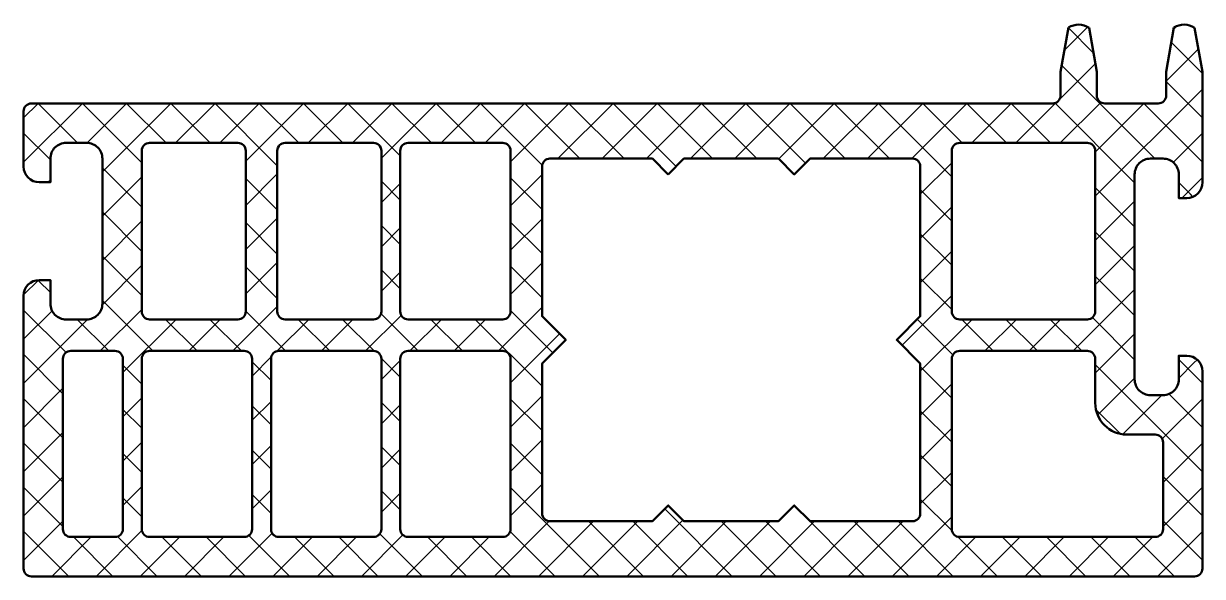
# Model space of a CAD drawing. Extents: x -79.5 to -4.7, y -30 to 5.1.
import ezdxf

# ---------------------------------------------------------------- set-up
doc = ezdxf.new("R2010")
doc.units = 0
for name, color, linetype, lineweight in [('0S-EPDM contour', 22, 'Continuous', 50), ('0S-EPDM hatch', 25, 'Continuous', 25), ('0S-Plastic contour', 254, 'Continuous', 50)]:
    doc.layers.add(name, color=color, linetype=linetype, lineweight=lineweight)

# ---------------------------------------------------------------- blocks, each defined once
blk = doc.blocks.new('246764__A14627B9_02B2_4048_A161_9BA6B790FBB2_')
at = {"layer": '0S-EPDM hatch'}
h = blk.add_hatch(dxfattribs=at)
h.set_pattern_fill('ANSI37', color=256, scale=0.625, angle=90, style=0)
edge = h.paths.add_edge_path()
edge.add_line((-77.2, 0), (-23.6, 0))
edge.add_line((-23.6, 0), (-14.2, 0))
edge.add_arc((-14.2, 0.5), 0.5, 269.9731, 360.0269)
edge.add_line((-13.7, 0.5), (-13.7, 2))
edge.add_line((-13.7, 2), (-13.204, 4.811))
edge.add_ellipse((-12.554, 3.787), major_axis=(-1.213, 0), ratio=1, start_angle=237.09834, end_angle=302.42207, ccw=False)
edge.add_line((-11.896, 4.805), (-11.4, 2))
edge.add_line((-11.4, 2), (-11.4, 0.5))
edge.add_arc((-10.901, 0.5), 0.5, 179.97193, 270.02807)
edge.add_line((-10.9, 0), (-7.501, 0))
edge.add_arc((-7.5, 0.5), 0.5, 269.97193, 360.02807)
edge.add_line((-7.001, 0.5), (-7.001, 2))
edge.add_line((-7.001, 2), (-6.504, 4.811))
edge.add_ellipse((-5.854, 3.787), major_axis=(-1.213, 0), ratio=1, start_angle=237.09887, end_angle=302.42155, ccw=False)
edge.add_line((-5.196, 4.805), (-4.7, 2))
edge.add_line((-4.7, 2), (-4.7, -5.001))
edge.add_ellipse((-5.7, -5.001), major_axis=(-0.999, 0), ratio=1, start_angle=90.02885, end_angle=179.97115, ccw=False)
edge.add_line((-5.699, -6), (-6.2, -6))
edge.add_line((-6.2, -6), (-6.2, -4.5))
edge.add_arc((-7.2, -4.499), 0.999, 359.97052, 450.02948)
edge.add_line((-7.2, -3.5), (-8.001, -3.5))
edge.add_arc((-8.001, -4.499), 0.999, 89.9705, 180.0295)
edge.add_line((-9.001, -4.5), (-9.001, -17.5))
edge.add_arc((-8.001, -17.501), 0.999, 179.97114, 270.02886)
edge.add_line((-8.001, -18.5), (-7.2, -18.5))
edge.add_arc((-7.2, -17.501), 0.999, 269.97115, 360.02885)
edge.add_line((-6.2, -17.5), (-6.2, -16))
edge.add_line((-6.2, -16), (-5.699, -16))
edge.add_ellipse((-5.7, -16.999), major_axis=(-0.999, 0), ratio=1, start_angle=180.02948, end_angle=269.97052, ccw=False)
edge.add_line((-4.7, -16.999), (-4.7, -29.5))
edge.add_ellipse((-5.2, -29.5), major_axis=(-0.5, 0), ratio=1, start_angle=90.02705, end_angle=179.97295, ccw=False)
edge.add_line((-5.2, -30), (-79.001, -30))
edge.add_ellipse((-79.001, -29.5), major_axis=(-0.5, 0), ratio=1, start_angle=0.02997, end_angle=89.97003, ccw=False)
edge.add_line((-79.5, -29.501), (-79.5, -12.199))
edge.add_ellipse((-78.501, -12.199), major_axis=(-0.999, 0), ratio=1, start_angle=270.03028, end_angle=359.96972, ccw=False)
edge.add_line((-78.502, -11.2), (-77.8, -11.2))
edge.add_line((-77.8, -11.2), (-77.8, -12.7))
edge.add_arc((-76.801, -12.701), 0.999, 179.97098, 270.02902)
edge.add_line((-76.8, -13.7), (-75.5, -13.7))
edge.add_arc((-75.5, -12.701), 0.999, 269.97099, 360.02901)
edge.add_line((-74.5, -12.7), (-74.5, -3.5))
edge.add_arc((-75.5, -3.499), 0.999, 359.97052, 450.02948)
edge.add_line((-75.5, -2.5), (-76.8, -2.5))
edge.add_arc((-76.801, -3.499), 0.999, 89.9705, 180.0295)
edge.add_line((-77.8, -3.5), (-77.8, -5))
edge.add_line((-77.8, -5), (-78.502, -5))
edge.add_ellipse((-78.501, -4.001), major_axis=(-0.999, 0), ratio=1, start_angle=0.03013, end_angle=89.96987, ccw=False)
edge.add_line((-79.5, -4.001), (-79.5, -0.5))
edge.add_ellipse((-79, -0.5), major_axis=(-0.5, 0), ratio=1, start_angle=270, end_angle=360, ccw=False)
edge.add_line((-79, 0), (-77.2, 0))
edge = h.paths.add_edge_path()
edge.add_line((-72, -2.999), (-72, -13.201))
edge.add_arc((-71.501, -13.2), 0.5, 180.02993, 269.97007)
edge.add_line((-71.501, -13.7), (-65.9, -13.7))
edge.add_arc((-65.9, -13.2), 0.5, 270, 360)
edge.add_line((-65.4, -13.2), (-65.4, -3))
edge.add_arc((-65.9, -3), 0.5, 0, 90)
edge.add_line((-65.9, -2.5), (-71.501, -2.5))
edge.add_arc((-71.501, -3), 0.5, 90.03054, 179.96946)
edge = h.paths.add_edge_path()
edge.add_line((-63.4, -3), (-63.4, -13.2))
edge.add_arc((-62.9, -13.2), 0.5, 180, 270)
edge.add_line((-62.9, -13.7), (-57.3, -13.7))
edge.add_arc((-57.3, -13.2), 0.5, 270, 360)
edge.add_line((-56.8, -13.2), (-56.8, -3))
edge.add_arc((-57.3, -3), 0.5, 0, 90)
edge.add_line((-57.3, -2.5), (-62.9, -2.5))
edge.add_arc((-62.9, -3), 0.5, 90, 180)
edge = h.paths.add_edge_path()
edge.add_arc((-55.1, -3), 0.5, 90, 180)
edge.add_line((-55.6, -3), (-55.6, -13.2))
edge.add_arc((-55.1, -13.2), 0.5, 180, 270)
edge.add_line((-55.1, -13.7), (-49.1, -13.7))
edge.add_arc((-49.1, -13.2), 0.5, 270.02702, 359.97298)
edge.add_line((-48.6, -13.2), (-48.6, -3))
edge.add_arc((-49.1, -3), 0.5, 0.02763, 89.97237)
edge.add_line((-49.1, -2.5), (-55.1, -2.5))
edge = h.paths.add_edge_path()
edge.add_line((-38.6, -4.5), (-39.6, -3.5))
edge.add_line((-39.6, -3.5), (-46.1, -3.5))
edge.add_arc((-46.101, -4), 0.5, 89.96946, 179.96946)
edge.add_line((-46.6, -3.999), (-46.6, -13.5))
edge.add_line((-46.6, -13.5), (-45.1, -15))
edge.add_line((-45.1, -15), (-46.6, -16.5))
edge.add_line((-46.6, -16.5), (-46.6, -26.001))
edge.add_arc((-46.101, -26), 0.5, 180.02997, 270.02997)
edge.add_line((-46.1, -26.5), (-39.6, -26.5))
edge.add_line((-39.6, -26.5), (-38.6, -25.5))
edge.add_line((-38.6, -25.5), (-37.6, -26.5))
edge.add_line((-37.6, -26.5), (-31.6, -26.5))
edge.add_line((-31.6, -26.5), (-30.6, -25.5))
edge.add_line((-30.6, -25.5), (-29.6, -26.5))
edge.add_line((-29.6, -26.5), (-23.1, -26.5))
edge.add_arc((-23.1, -26), 0.5, 269.97295, 359.97295)
edge.add_line((-22.6, -26), (-22.6, -16.5))
edge.add_line((-22.6, -16.5), (-24.1, -15))
edge.add_line((-24.1, -15), (-22.6, -13.5))
edge.add_line((-22.6, -13.5), (-22.6, -4))
edge.add_arc((-23.1, -4), 0.5, 0.02763, 90.02763)
edge.add_line((-23.1, -3.5), (-29.6, -3.5))
edge.add_line((-29.6, -3.5), (-30.6, -4.5))
edge.add_line((-30.6, -4.5), (-31.6, -3.5))
edge.add_line((-31.6, -3.5), (-37.6, -3.5))
edge.add_line((-37.6, -3.5), (-38.6, -4.5))
edge = h.paths.add_edge_path()
edge.add_arc((-20.101, -3), 0.5, 90.03054, 179.96946)
edge.add_line((-20.6, -2.999), (-20.6, -13.2))
edge.add_arc((-20.101, -13.2), 0.5, 180.02935, 269.97065)
edge.add_line((-20.101, -13.7), (-12, -13.7))
edge.add_arc((-12, -13.2), 0.5, 270.0274, 359.9726)
edge.add_line((-11.501, -13.2), (-11.501, -3))
edge.add_arc((-12, -3), 0.5, 0.02858, 89.97142)
edge.add_line((-12, -2.5), (-20.101, -2.5))
edge = h.paths.add_edge_path()
edge.add_arc((-20.101, -16.2), 0.5, 90.03345, 179.96655)
edge.add_line((-20.6, -16.199), (-20.6, -27.001))
edge.add_arc((-20.101, -27), 0.5, 180.02997, 270.02997)
edge.add_line((-20.1, -27.5), (-7.7, -27.5))
edge.add_arc((-7.7, -27), 0.5, 269.97295, 359.97295)
edge.add_line((-7.2, -27), (-7.2, -21.5))
edge.add_arc((-7.7, -21.5), 0.5, 0, 90)
edge.add_line((-7.7, -21), (-9.5, -21))
edge.add_ellipse((-9.5, -19), major_axis=(-2, 0), ratio=1, start_angle=0.00456, end_angle=90, ccw=False)
edge.add_line((-11.5, -19), (-11.501, -16.199))
edge.add_arc((-12, -16.2), 0.5, 0.04061, 89.96851)
edge.add_line((-12, -15.7), (-20.101, -15.7))
edge = h.paths.add_edge_path()
edge.add_arc((-55.1, -27), 0.5, 180, 270)
edge.add_line((-55.1, -27.5), (-49.1, -27.5))
edge.add_arc((-49.1, -27), 0.5, 270.02702, 359.97298)
edge.add_line((-48.6, -27), (-48.6, -16.2))
edge.add_arc((-49.1, -16.2), 0.5, 0.02763, 89.97237)
edge.add_line((-49.1, -15.7), (-55.1, -15.7))
edge.add_arc((-55.1, -16.2), 0.5, 90, 180)
edge.add_line((-55.6, -16.2), (-55.6, -27))
edge = h.paths.add_edge_path()
edge.add_arc((-63.3, -16.2), 0.5, 90, 180)
edge.add_line((-63.8, -16.2), (-63.8, -27))
edge.add_arc((-63.3, -27), 0.5, 180, 270)
edge.add_line((-63.3, -27.5), (-57.3, -27.5))
edge.add_arc((-57.3, -27), 0.5, 270, 360)
edge.add_line((-56.8, -27), (-56.8, -16.2))
edge.add_arc((-57.3, -16.2), 0.5, 0, 90)
edge.add_line((-57.3, -15.7), (-63.3, -15.7))
edge = h.paths.add_edge_path()
edge.add_line((-72, -16.2), (-72, -27.001))
edge.add_arc((-71.501, -27), 0.5, 180.02993, 269.97007)
edge.add_line((-71.501, -27.5), (-65.5, -27.5))
edge.add_arc((-65.5, -27), 0.5, 270, 360)
edge.add_line((-65, -27), (-65, -16.2))
edge.add_arc((-65.5, -16.2), 0.5, 0, 90)
edge.add_line((-65.5, -15.7), (-71.501, -15.7))
edge.add_arc((-71.501, -16.2), 0.5, 90.03054, 179.96946)
edge = h.paths.add_edge_path()
edge.add_arc((-76.501, -27), 0.5, 180.02826, 269.97003)
edge.add_line((-76.501, -27.5), (-73.7, -27.5))
edge.add_arc((-73.7, -27), 0.5, 270, 360)
edge.add_line((-73.2, -27), (-73.2, -16.2))
edge.add_arc((-73.7, -16.2), 0.5, 0, 89.99769)
edge.add_line((-73.7, -15.7), (-76.501, -15.7))
edge.add_arc((-76.501, -16.2), 0.5, 90.03008, 179.96715)
edge.add_line((-77, -16.199), (-77.001, -27.001))
at = {"layer": '0S-EPDM contour', "color": 7}
for points in [[(-13.7, 0.5), (-13.7, 2), (-13.204, 4.811)], [(-11.896, 4.805), (-11.4, 2), (-11.4, 0.5)], [(-7.001, 0.5), (-7.001, 2), (-6.504, 4.811)], [(-5.196, 4.805), (-4.7, 2), (-4.7, -5.001)], [(-79, 0), (-77.2, 0)], [(-77.2, 0), (-23.6, 0), (-14.2, 0)], [(-79.5, -4.001), (-79.5, -0.5)], [(-10.9, 0), (-7.501, 0)], [(-75.5, -2.5), (-76.8, -2.5)], [(-77.8, -3.5), (-77.8, -5), (-78.502, -5)], [(-74.5, -12.7), (-74.5, -3.5)], [(-7.2, -3.5), (-8.001, -3.5)], [(-9.001, -4.5), (-9.001, -17.5)], [(-5.699, -6), (-6.2, -6), (-6.2, -4.5)], [(-78.502, -11.2), (-77.8, -11.2), (-77.8, -12.7)], [(-79.5, -29.501), (-79.5, -12.199)], [(-76.8, -13.7), (-75.5, -13.7)], [(-6.2, -17.5), (-6.2, -16), (-5.699, -16)], [(-4.7, -16.999), (-4.7, -29.5)], [(-8.001, -18.5), (-7.2, -18.5)], [(-5.2, -30), (-79.001, -30)]]:
    blk.add_lwpolyline(points, dxfattribs=at)
at = {"layer": '0S-EPDM contour', "color": 7, "extrusion": (0, 0, -1)}
for centre, radius, start, end in [((12.554, 3.787), 1.213, 57.57793, 122.90166), ((5.854, 3.787), 1.213, 57.57845, 122.90113), ((79, -0.5), 0.5, 0, 90), ((78.501, -4.001), 0.999, 270.03013, 359.96987), ((5.7, -5.001), 0.999, 180.02885, 269.97115), ((78.501, -12.199), 0.999, 0.03028, 89.96972), ((5.7, -16.999), 0.999, 90.02948, 179.97052), ((79.001, -29.5), 0.5, 270.02997, 359.97003), ((5.2, -29.5), 0.5, 180.02705, 269.97295)]:
    blk.add_arc(centre, radius, start, end, dxfattribs=at)
at = {"layer": '0S-EPDM contour', "color": 7}
for centre, radius, start, end in [((-14.2, 0.5), 0.5, 269.9731, 0.0269), ((-10.901, 0.5), 0.5, 179.97193, 270.02807), ((-7.5, 0.5), 0.5, 269.97193, 0.02807), ((-76.801, -3.499), 0.999, 89.9705, 180.0295), ((-75.5, -3.499), 0.999, 359.97052, 90.02948), ((-8.001, -4.499), 0.999, 89.9705, 180.0295), ((-7.2, -4.499), 0.999, 359.97052, 90.02948), ((-76.801, -12.701), 0.999, 179.97098, 270.02902), ((-75.5, -12.701), 0.999, 269.97099, 0.02901), ((-8.001, -17.501), 0.999, 179.97114, 270.02886), ((-7.2, -17.501), 0.999, 269.97115, 0.02885)]:
    blk.add_arc(centre, radius, start, end, dxfattribs=at)
at = {"layer": '0S-Plastic contour', "color": 7}
for points in [[(-65.9, -2.5), (-71.501, -2.5)], [(-57.3, -2.5), (-62.9, -2.5)], [(-49.1, -2.5), (-55.1, -2.5)], [(-12, -2.5), (-20.101, -2.5)], [(-72, -2.999), (-72, -13.201)], [(-65.4, -13.2), (-65.4, -3)], [(-63.4, -3), (-63.4, -13.2)], [(-56.8, -13.2), (-56.8, -3)], [(-55.6, -3), (-55.6, -13.2)], [(-48.6, -13.2), (-48.6, -3)], [(-38.6, -4.5), (-39.6, -3.5), (-46.1, -3.5)], [(-23.1, -3.5), (-29.6, -3.5), (-30.6, -4.5), (-31.6, -3.5), (-37.6, -3.5), (-38.6, -4.5)], [(-20.6, -2.999), (-20.6, -13.2)], [(-11.501, -13.2), (-11.501, -3)], [(-46.6, -3.999), (-46.6, -13.5), (-45.1, -15), (-46.6, -16.5), (-46.6, -26.001)], [(-22.6, -26), (-22.6, -16.5), (-24.1, -15), (-22.6, -13.5), (-22.6, -4)], [(-71.501, -13.7), (-65.9, -13.7)], [(-62.9, -13.7), (-57.3, -13.7)], [(-55.1, -13.7), (-49.1, -13.7)], [(-20.101, -13.7), (-12, -13.7)], [(-73.7, -15.7), (-76.501, -15.7)], [(-65.5, -15.7), (-71.501, -15.7)], [(-57.3, -15.7), (-63.3, -15.7)], [(-49.1, -15.7), (-55.1, -15.7)], [(-12, -15.7), (-20.101, -15.7)], [(-77, -16.199), (-77.001, -27.001)], [(-73.2, -27), (-73.2, -16.2)], [(-72, -16.2), (-72, -27.001)], [(-65, -27), (-65, -16.2)], [(-63.8, -16.2), (-63.8, -27)], [(-56.8, -27), (-56.8, -16.2)], [(-55.6, -16.2), (-55.6, -27)], [(-48.6, -27), (-48.6, -16.2)], [(-20.6, -16.199), (-20.6, -27.001)], [(-11.5, -19), (-11.501, -16.199)], [(-7.7, -21), (-9.5, -21)], [(-7.2, -27), (-7.2, -21.5)], [(-46.1, -26.5), (-39.6, -26.5), (-38.6, -25.5), (-37.6, -26.5), (-31.6, -26.5), (-30.6, -25.5), (-29.6, -26.5), (-23.1, -26.5)], [(-76.501, -27.5), (-73.7, -27.5)], [(-71.501, -27.5), (-65.5, -27.5)], [(-63.3, -27.5), (-57.3, -27.5)], [(-55.1, -27.5), (-49.1, -27.5)], [(-20.1, -27.5), (-7.7, -27.5)]]:
    blk.add_lwpolyline(points, dxfattribs=at)
for centre, start, end in [((-71.501, -3), 90.03054, 179.96946), ((-65.9, -3), 0, 90), ((-62.9, -3), 90, 180), ((-57.3, -3), 0, 90), ((-55.1, -3), 90, 180), ((-49.1, -3), 0.02763, 89.97237), ((-20.101, -3), 90.03054, 179.96946), ((-12, -3), 0.02858, 89.97142), ((-46.101, -4), 89.96946, 179.96946), ((-23.1, -4), 0.02763, 90.02763), ((-71.501, -13.2), 180.02993, 269.97007), ((-65.9, -13.2), 270, 0), ((-62.9, -13.2), 180, 270), ((-57.3, -13.2), 270, 0), ((-55.1, -13.2), 180, 270), ((-49.1, -13.2), 270.02702, 359.97298), ((-20.101, -13.2), 180.02935, 269.97065), ((-12, -13.2), 270.0274, 359.9726), ((-76.501, -16.2), 90.03008, 179.96715), ((-73.7, -16.2), 0, 89.99769), ((-71.501, -16.2), 90.03054, 179.96946), ((-65.5, -16.2), 0, 90), ((-63.3, -16.2), 90, 180), ((-57.3, -16.2), 0, 90), ((-55.1, -16.2), 90, 180), ((-49.1, -16.2), 0.02763, 89.97237), ((-20.101, -16.2), 90.03345, 179.96655), ((-12, -16.2), 0.04061, 89.96851), ((-7.7, -21.5), 0, 90), ((-46.101, -26), 180.02997, 270.02997), ((-23.1, -26), 269.97295, 359.97295), ((-76.501, -27), 180.02826, 269.97003), ((-73.7, -27), 270, 0), ((-71.501, -27), 180.02993, 269.97007), ((-65.5, -27), 270, 0), ((-63.3, -27), 180, 270), ((-57.3, -27), 270, 0), ((-55.1, -27), 180, 270), ((-49.1, -27), 270.02702, 359.97298), ((-20.101, -27), 180.02997, 270.02997), ((-7.7, -27), 269.97295, 359.97295)]:
    blk.add_arc(centre, 0.5, start, end, dxfattribs=at)
at = {"layer": '0S-Plastic contour', "color": 7, "extrusion": (0, 0, -1)}
blk.add_arc((9.5, -19), 2, 270, 359.99544, dxfattribs=at)
blk = doc.blocks.new('246764__D1844CE8_2FA4_4FA4_8B1F_1092BBA97322_')
at = {"layer": '0S-EPDM contour', "color": 7}
blk.add_blockref('246764__A14627B9_02B2_4048_A161_9BA6B790FBB2_', (0, 0), dxfattribs=at)

msp = doc.modelspace()

# ---------------------------------------------------------------- block references
at = {"layer": '0S-Plastic contour', "color": 7}
msp.add_blockref('246764__D1844CE8_2FA4_4FA4_8B1F_1092BBA97322_', (0, 0), dxfattribs=at)

doc.saveas('drawing.dxf')
